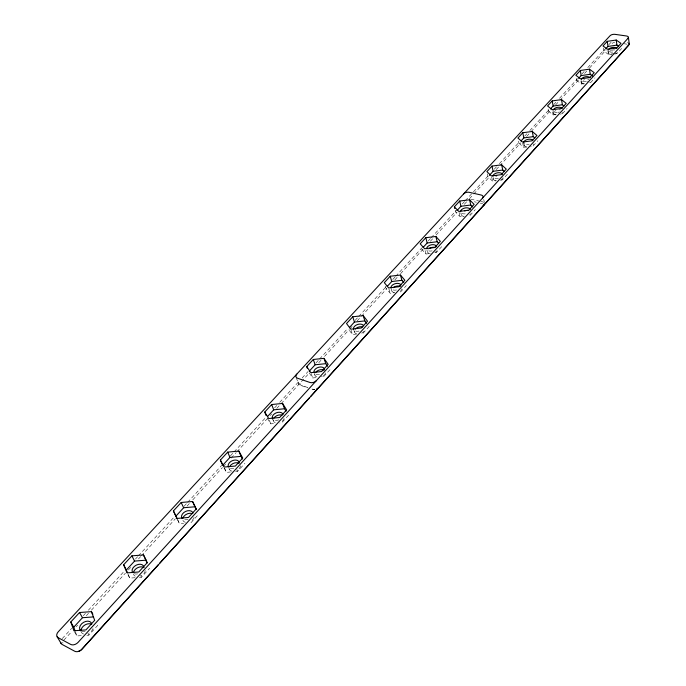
<?xml version="1.0" encoding="UTF-8"?>
<svg xmlns="http://www.w3.org/2000/svg" width="686" height="686" viewBox="0 0 686 686"><rect width="100%" height="100%" fill="white"/><g stroke="black" fill="none" stroke-linecap="round" stroke-linejoin="round"><path stroke-width="0.51" stroke-dasharray="3.43 2.57" d="M401.885 288.806L401.739 289.398A5.205 3.207 -15.8 0 1 401.439 289.989M86.873 635.279L88.871 635.142L97.592 625.538L96.872 623.608M139.318 577.406L141.453 577.243L149.651 568.214M190.948 522.749L198.674 514.234M235.581 471.539L237.622 471.351L244.919 463.316M288.609 415.202L281.706 422.799L279.716 422.996M329.957 369.677L323.423 376.871L321.477 377.068M362.954 333.345L369.145 326.527L368.605 324.752M400.453 292.047L406.344 285.573M441.69 246.651L436.09 252.808L435.644 251.05M469.996 215.481L475.321 209.616M507.366 174.33L502.281 179.921L500.343 180.169M533.082 146.015L537.927 140.681M562.477 113.644L567.108 108.551M590.569 82.706L594.994 77.835M621.679 48.449L617.451 53.114L615.445 53.405M62.263 638.572L71.678 628.342M83.28 615.736L85.45 613.378M88.348 610.231L124.586 570.855M135.459 559.047L137.637 556.68M138.358 555.892L173.875 517.313M184.019 506.285L186.918 503.138M187.647 502.349L221.707 465.34M230.402 455.89L233.3 452.743M234.029 451.954L265.919 417.302M274.614 407.853L276.784 405.495M279.691 402.348L299.259 381.082A4.605 2.984 -19.9 0 0 300.065 385.215L307.68 387.83M302.157 377.935L307.997 371.589M315.92 362.971L318.87 359.773M319.547 359.035L347.862 328.277M355.065 320.448L358.006 317.249M358.684 316.512L386.227 286.594M392.752 279.502L394.973 277.084M395.651 276.355L421.796 247.946M428.261 240.923L430.491 238.496M431.16 237.768L456.524 210.208M462.321 203.914L464.559 201.487M465.28 200.698L487.746 176.285M494.272 169.202L496.45 166.835M499.348 163.688L519.645 141.633M524.713 136.12L526.891 133.761M529.789 130.614L548.637 110.137M553.705 104.624L555.883 102.257M559.502 98.321L577.629 78.633M581.977 73.908L584.146 71.55M587.773 67.614L604.443 49.495M608.791 44.77L610.969 42.412A3.713 1.869 -9.9 0 1 611.32 42.095M526.728 146.855L523.547 147.284L518.95 143.211L520.34 141.702M556.243 114.493L553.122 114.922L548.483 111.106L549.812 109.666M584.455 83.572L581.394 84.001L576.712 80.416L577.981 79.036M614.442 53.551L608.431 54.417L603.723 51.047L605.146 49.503M63.892 640.115L71.859 631.446M76.206 626.721L77.655 625.143M86.342 615.685L88.511 613.318M91.409 610.171L125.435 573.127M128.333 569.98L131.232 566.825M138.469 558.944L140.647 556.586M141.367 555.797L175.402 518.753M186.986 506.148L189.876 502.992M192.775 499.845L222.461 467.535M223.182 466.746L226.809 462.81M231.148 458.077L236.216 452.563M236.944 451.774L267.351 418.674M270.25 415.527L271.699 413.95M276.767 408.436L280.385 404.491M281.106 403.702L309.395 372.927M318.758 362.731L320.979 360.313M324.555 356.42L349.217 329.58M349.894 328.843L352.115 326.425M357.132 320.962L360.802 316.966M361.479 316.229L386.87 288.6M394.836 279.931L397.734 276.775M400.581 273.68L423.073 249.19M430.319 241.309L433.218 238.162M436.056 235.066L457.108 212.154M464.293 204.334L466.523 201.907A2.873 1.664 -13.2 0 1 467.132 201.435M469.421 198.751L473.04 194.815M473.76 194.027L489.693 176.688M496.21 169.596L499.108 166.441M499.828 165.652L520.828 142.799M526.625 136.497L530.244 132.552M530.973 131.763L550.524 110.489M555.591 104.967L559.21 101.031M559.93 100.242L578.761 79.748M584.549 73.445L586.727 71.078M589.626 67.931L606.278 49.804M487.343 173.704L488.029 176.834L492.574 181.173L496.458 180.675M455.187 210.328L455.607 212.077L460.092 216.707L464.053 216.219M421.581 249.061L425.989 254.017L430.028 253.537M385.318 286.173L385.832 287.931L390.154 293.231L394.27 292.759M349.423 330.446L352.433 334.494L356.643 334.031M309.172 372.772L312.687 377.977L316.589 377.574M267.283 418.16L270.738 423.871L275.729 423.382M224.039 467.989L226.414 472.371L230.487 471.994M177.691 519.937L179.492 523.701L183.651 523.358M127.922 574.636L129.74 578.135L135.065 577.732M74.397 631.617L76.892 635.956L81.883 635.613M313.819 389.699L314.574 389.717A3.241 2.118 -19.6 0 1 313.605 389.545L311.701 388.893M623.814 43.715L626.918 44.17M470.785 199.172L479.737 201.221M480.732 201.452L482.721 201.907A4.125 2.401 -12.9 0 1 483.759 202.319M474.335 201.77L476.324 202.233M480.303 203.142L482.292 203.596A2.89 1.681 -12.9 0 1 482.687 203.725M307.903 387.59L301.24 385.309A3.224 2.092 -19.9 0 1 300.7 382.385M87.885 633.401L88.871 635.142M140.553 575.494L141.453 577.243M177.434 519.302L179.492 523.701M224.545 467.946L226.414 472.371M228.841 467.792L229.578 469.55M236.884 469.584L237.622 471.351M128.231 574.525L129.74 578.135M269.384 420.329L270.738 423.871M272.659 419.026L273.328 420.792M296.318 377.789L298.453 383.748M75.503 632.055L76.892 635.956M311.144 373.553L312.687 377.977M314.36 373.476L314.968 375.242M351.035 330.069L352.433 334.494M353.882 330.3L354.439 332.067M391.149 288.446L391.903 291.078M388.885 288.815L390.154 293.231M425.071 250.501L425.989 254.017M426.889 249.867L427.344 251.616M460.812 212.832L461.224 214.581M459.054 212.334L460.092 216.707M483.699 199.42L484.359 202.379M491.673 176.988L492.574 181.173M493.131 177.545L493.5 179.286M518.539 141.136L518.95 143.211M524.293 145.612L523.787 143.031A4.759 2.624 -11.6 0 0 529.18 144.48M522.732 143.125L523.547 147.284M548.114 109.048L548.483 111.106M552.573 111.827L553.122 114.922M553.396 111.749L553.696 113.464M576.377 78.367L576.712 80.416M580.896 80.922L581.394 84.001M581.462 80.614L581.728 82.32M603.277 48.003L603.723 51.047M608.25 50.395L608.619 52.925M607.847 50.335L608.431 54.417M62.923 643.194A3.902 2.658 -33.4 0 1 62.838 642.216M145.218 570.443A6.337 4.33 -29.5 0 1 141.024 575.743M135.253 576.18A6.337 4.33 -29.5 0 1 133.436 573.813M93.013 628.548A6.628 4.536 -32.6 0 1 88.708 633.281M83.623 634.01A6.628 4.536 -32.6 0 1 81.231 631.917M194.104 517.355A6.08 4.133 -26.5 0 1 190.288 521.557M185.452 522.286A6.08 4.133 -26.5 0 1 182.785 519.834M240.443 465.743A5.865 3.936 -23.7 0 1 236.756 470.442M232.031 471.179A5.865 3.936 -23.7 0 1 229.253 468.212M284.073 418.391A5.668 3.739 -21.3 0 1 281.517 421.667M275.257 422.67A5.668 3.739 -21.3 0 1 273.285 419.446M325.447 372.884A5.497 3.559 -19.2 0 1 324.401 374.848M323.775 375.448A5.497 3.559 -19.2 0 1 323.046 375.979M322.214 376.434A5.497 3.559 -19.2 0 1 321.331 376.803M316.923 376.983A5.497 3.559 -19.2 0 1 314.883 373.981M364.163 331.004A5.342 3.379 -17.4 0 1 361.599 333.113M356.42 333.679A5.342 3.379 -17.4 0 1 354.499 330.258M400.993 290.555A5.205 3.207 -15.8 0 1 400.427 291.096M394.664 292.742A5.205 3.207 -15.8 0 1 391.749 290.538L391.903 289.381A5.205 3.207 -15.8 0 1 392.212 288.789M437.136 250.45A5.085 3.053 -14.5 0 1 434.504 252.928M430.285 253.666A5.085 3.053 -14.5 0 1 428.167 249.421M470.93 212.857A4.965 2.907 -13.4 0 1 470.819 213.38M470.167 214.435A4.965 2.907 -13.4 0 1 469.653 214.924M464.173 216.484A4.965 2.907 -13.4 0 1 461.961 212.497M465.211 213.843A4.974 2.898 -13.4 0 1 460.786 212.437M432.163 250.87A5.085 3.053 -14.5 0 1 426.829 249.498M396.525 289.955A5.214 3.207 -15.8 0 1 391.449 288.935M359.018 331.081A5.351 3.379 -17.4 0 1 353.899 329.949M319.505 374.419A5.505 3.55 -19.2 0 1 315.328 374.041M278.748 419.875A5.677 3.739 -21.3 0 1 273.002 419.266M233.737 468.478A5.874 3.927 -23.7 0 1 230.127 468.306M188.101 519.336A6.097 4.125 -26.4 0 1 184.234 519.662M137.646 573.856A6.346 4.33 -29.4 0 1 133.916 573.573M85.124 631.446A6.637 4.536 -32.5 0 1 82.148 631.42M627.304 42.652A3.739 1.887 -9.6 0 1 627.853 42.764M612.066 43.501A2.598 1.312 -9.9 0 1 614.699 42.472M314.582 389.665A4.639 3.018 -19.6 0 1 312.439 389.459M503.01 177.571A4.853 2.761 -12.4 0 1 500.506 180.332M495.712 180.95A4.853 2.761 -12.4 0 1 494.675 176.842M533.614 143.906A4.759 2.633 -11.6 0 1 533.314 144.866M531.221 146.547A4.759 2.633 -11.6 0 1 530.467 146.838M526.522 147.173A4.759 2.633 -11.6 0 1 525.382 143.297M562.769 112.221A4.665 2.504 -10.9 0 1 562.563 112.676M562.228 113.121A4.665 2.504 -10.9 0 1 561.765 113.55M561.199 113.945A4.665 2.504 -10.9 0 1 560.548 114.288M555.934 114.914A4.665 2.504 -10.9 0 1 554.245 111.681M554.708 111.252A4.665 2.504 -10.9 0 1 555.926 110.523M559.013 109.794A4.665 2.504 -10.9 0 1 560.513 109.889M590.2 82.337A4.57 2.392 -10.4 0 1 589.763 82.74M584.052 84.086A4.57 2.392 -10.4 0 1 582.74 80.622M583.289 80.253A4.57 2.392 -10.4 0 1 584.635 79.645M587.713 79.207A4.57 2.392 -10.4 0 1 589.085 79.43M617.28 52.47A4.485 2.281 -9.9 0 1 614.707 54.22M611.663 54.657A4.485 2.281 -9.9 0 1 608.645 53.131A4.485 2.281 -9.9 0 1 610.72 50.635M611.406 50.361A4.485 2.281 -9.9 0 1 615.145 49.992M612.83 52.042A4.493 2.281 -9.9 0 1 608.345 50.781M587.465 81.171A4.579 2.384 -10.4 0 1 586.71 81.394M585.921 81.54A4.579 2.384 -10.4 0 1 581.617 80.554M559.373 111.998A4.665 2.504 -10.9 0 1 557.787 112.367M556.989 112.444A4.665 2.504 -10.9 0 1 553.456 111.295M498.37 178.266A4.862 2.761 -12.4 0 1 493.466 177.537"/><path stroke-width="1.03" d="M390.994 287.906L391.157 286.748A5.214 3.207 -15.8 0 1 393.147 284.57L394.75 283.815A5.214 3.207 -15.8 0 1 400.984 285.059M158.397 564.629L81.505 649.565A3.927 2.701 -33.5 0 1 78.641 651.237M159.829 563.043L309.292 397.923M310.724 396.337L627.999 45.833A2.615 1.321 -9.6 0 0 628.239 44.899M75.151 631.086L73.762 627.184L82.483 617.709L93.347 616.937M127.476 572.724L126.353 570.015L134.559 561.088L146.152 560.179L147.319 562.863M177.237 518.993L175.882 516.164L183.625 507.751L194.961 506.783L196.35 509.578M222.616 465.357L229.93 457.416L241.018 456.387L242.484 458.985M267.48 416.599L273.697 409.834L284.553 408.753L286.079 411.171M309.24 371.186L315.14 364.781L325.773 363.666L327.565 366.238M349.594 327.325L354.43 322.068L364.841 320.911L366.684 323.32M387.144 286.508L391.732 281.517L401.936 280.334L403.822 282.572M422.988 247.543L427.198 242.964L437.205 241.755L438.483 243.153M456.945 210.619L460.949 206.263L470.768 205.028L472.714 206.992M489.298 175.445L493.123 171.294L502.752 170.042L504.287 171.466M521.034 140.947L523.812 137.92L533.262 136.66L534.814 137.997M550.472 108.945L553.13 106.056L562.4 104.769L563.969 106.03M578.615 78.35L581.162 75.58L590.26 74.294L592.627 76.06M605.858 48.732L607.985 46.425L616.928 45.122L618.515 46.228M91.427 611.655L94.685 620.316L85.913 629.928L73.891 630.751L70.769 621.996L79.542 612.504L91.427 611.655L92.884 614.262M143.511 554.923L147.01 562.949L138.769 571.987L127.021 572.887L123.643 564.775L131.892 555.849L143.511 554.923L146.152 560.179M173.421 510.899L181.198 502.478L192.569 501.492L196.282 508.935L188.513 517.458L177.022 518.427L173.421 510.899L175.882 516.164M220.377 460.074L227.718 452.125L238.848 451.079L242.741 457.999L235.409 466.043L224.168 467.063L220.377 460.074L222.247 464.482M264.753 412.046L271.69 404.534L282.581 403.445L286.637 409.885L279.708 417.482L268.706 418.554L264.753 412.046L266.108 415.579M306.736 366.598L313.313 359.481L323.981 358.349L328.174 364.352L321.605 371.546L310.835 372.67L306.736 366.598L307.354 368.365M352.776 316.778L346.533 323.526L350.76 329.186L361.308 328.028L367.525 321.211L363.22 315.611L352.776 316.778L354.43 322.068M390.231 276.235L384.306 282.649L388.628 287.931L398.96 286.739L404.869 280.265L400.461 275.043L390.231 276.235L391.732 281.517M425.835 237.699L420.201 243.804L424.617 248.735L434.744 247.526L440.361 241.361L435.867 236.481L425.835 237.699L427.198 242.964M454.355 206.838L459.714 201.032L469.558 199.789L474.12 204.351L468.77 210.216L458.84 211.451L454.355 206.838L454.767 208.587M492.008 166.081L486.888 171.62L491.442 175.942L501.183 174.681L506.277 169.099L501.655 164.82L492.008 166.081L493.123 171.294M522.809 132.741L517.921 138.032L522.535 142.079L532.087 140.802L536.949 135.476L532.276 131.463L522.809 132.741L523.812 137.92M552.221 100.911L547.557 105.953L552.213 109.76L561.585 108.465L566.224 103.38L561.517 99.616L552.221 100.911L553.13 106.056M580.347 70.469L575.88 75.297L580.57 78.864L589.771 77.569L594.213 72.699L589.471 69.175L580.347 70.469L581.162 75.58M607.256 41.349L602.985 45.971L607.693 49.315L616.731 48.011L620.984 43.347L616.217 40.037L607.256 41.349L607.985 46.425M57.152 636.78L61.165 643.571M70.769 621.996L73.762 627.184M79.542 612.504L82.483 617.709M123.643 564.775L126.353 570.015M131.892 555.849L134.559 561.088M181.198 502.478L183.625 507.751M192.569 501.492L194.961 506.783M227.718 452.125L229.93 457.416M238.848 451.079L241.018 456.387M271.69 404.534L273.697 409.834M282.581 403.445L284.553 408.753M313.313 359.481L315.14 364.781M323.981 358.349L325.773 363.666M363.22 315.611L364.841 320.911M400.461 275.043L401.936 280.334M435.867 236.481L437.205 241.755M459.714 201.032L460.949 206.263M469.558 199.789L470.768 205.028M501.655 164.82L502.752 170.042M532.276 131.463L533.262 136.66M561.517 99.616L562.4 104.769M589.471 69.175L590.26 74.294M616.217 40.037L616.928 45.122M628.393 37.327L629.276 44.007M60.728 642.302A5.582 3.799 -33.4 0 0 62.169 644.471L74.748 651.263A5.608 3.859 -33.5 0 0 82.037 649.179L628.856 45.027A3.739 1.887 -9.6 0 0 628.71 43.141M484.522 204.214A4.125 2.401 -12.9 0 1 483.99 205.08M483.613 204.917A2.89 1.681 -12.9 0 1 483.176 205.826M482.455 198.185A4.142 2.392 -13 0 0 481.178 195.021L469.207 192.312A4.116 2.367 -13.3 0 0 463.633 193.906M81.051 631.12A6.628 4.536 -32.6 0 1 84.541 625.238A6.628 4.536 -32.6 0 1 91.418 624.243M133.564 572.167A6.337 4.33 -29.5 0 1 138.109 567.511A6.337 4.33 -29.5 0 1 144.043 567.716M229.604 466.729A5.865 3.936 -23.7 0 1 239.131 463.384M182.845 518.307A6.08 4.133 -26.5 0 1 192.277 513.651M273.903 418.048A5.668 3.739 -21.3 0 1 282.083 415.193M355.297 329.031A5.342 3.379 -17.4 0 1 362.542 326.965M315.44 372.661A5.497 3.559 -19.2 0 1 324.075 370.2M393.224 287.683A5.205 3.207 -15.8 0 1 393.901 287.202L395.496 286.448A5.205 3.207 -15.8 0 1 400.401 286.448M429.359 248.452A5.085 3.053 -14.5 0 1 435.061 247.457M464.619 210.868A4.965 2.907 -13.4 0 1 468.692 210.576M460.572 211.459A4.974 2.898 -13.4 0 1 465.262 207.935A4.974 2.898 -13.4 0 1 470.296 209.727M426.649 248.452A5.085 3.053 -14.5 0 1 431.52 244.773A5.085 3.053 -14.5 0 1 436.579 246.72M353.607 329.426A5.351 3.379 -17.4 0 1 357.415 324.547A5.351 3.379 -17.4 0 1 363.717 325.927M314.051 372.601A5.505 3.55 -19.2 0 1 318.553 367.302A5.505 3.55 -19.2 0 1 324.581 369.591M272.582 418.743A5.677 3.739 -21.3 0 1 276.149 412.878A5.677 3.739 -21.3 0 1 283.035 414.404M228.472 466.917A5.874 3.927 -23.7 0 1 232.314 460.692A5.874 3.927 -23.7 0 1 239.268 462.407M182.184 518.505A6.097 4.125 -26.4 0 1 185.452 511.507A6.097 4.125 -26.4 0 1 192.955 513.197M132.681 572.596A6.346 4.33 -29.4 0 1 136.274 565.135A6.346 4.33 -29.4 0 1 143.863 567.03M80.648 630.631A6.637 4.536 -32.5 0 1 83.563 622.348A6.637 4.536 -32.5 0 1 91.735 624.2M318.733 387.667A4.639 3.018 -19.6 0 1 316.889 389.005M318.012 388.293A3.241 2.118 -19.6 0 1 316.718 389.236M316.315 380.679A4.656 3.018 -19.5 0 1 309.995 382.479L297.587 378.26A4.631 2.976 -19.8 0 1 296.824 374.093M495.969 176.053A4.853 2.761 -12.4 0 1 496.733 175.745M608.473 49.572A4.493 2.281 -9.9 0 1 612.555 47.471A4.493 2.281 -9.9 0 1 616.817 48.363M581.376 79.336A4.579 2.384 -10.4 0 1 585.372 76.798A4.579 2.384 -10.4 0 1 590.063 77.707M553.25 110.017A4.665 2.504 -10.9 0 1 557.375 107.368A4.665 2.504 -10.9 0 1 562.108 108.371M523.735 142.577A4.759 2.624 -11.6 0 1 527.671 139.429A4.759 2.624 -11.6 0 1 532.859 140.441M492.9 176.199A4.862 2.761 -12.4 0 1 497.41 172.829A4.862 2.761 -12.4 0 1 502.418 174.484M627.964 38.339L78.093 642.362A5.642 3.859 -33.3 0 1 70.769 644.454L58.156 637.68A5.608 3.79 -33.2 0 1 58.267 631.78L610.025 35.766A3.722 1.861 -10 0 1 614.999 34.351L626.412 35.972A3.747 1.878 -9.7 0 1 627.964 38.339"/></g></svg>
